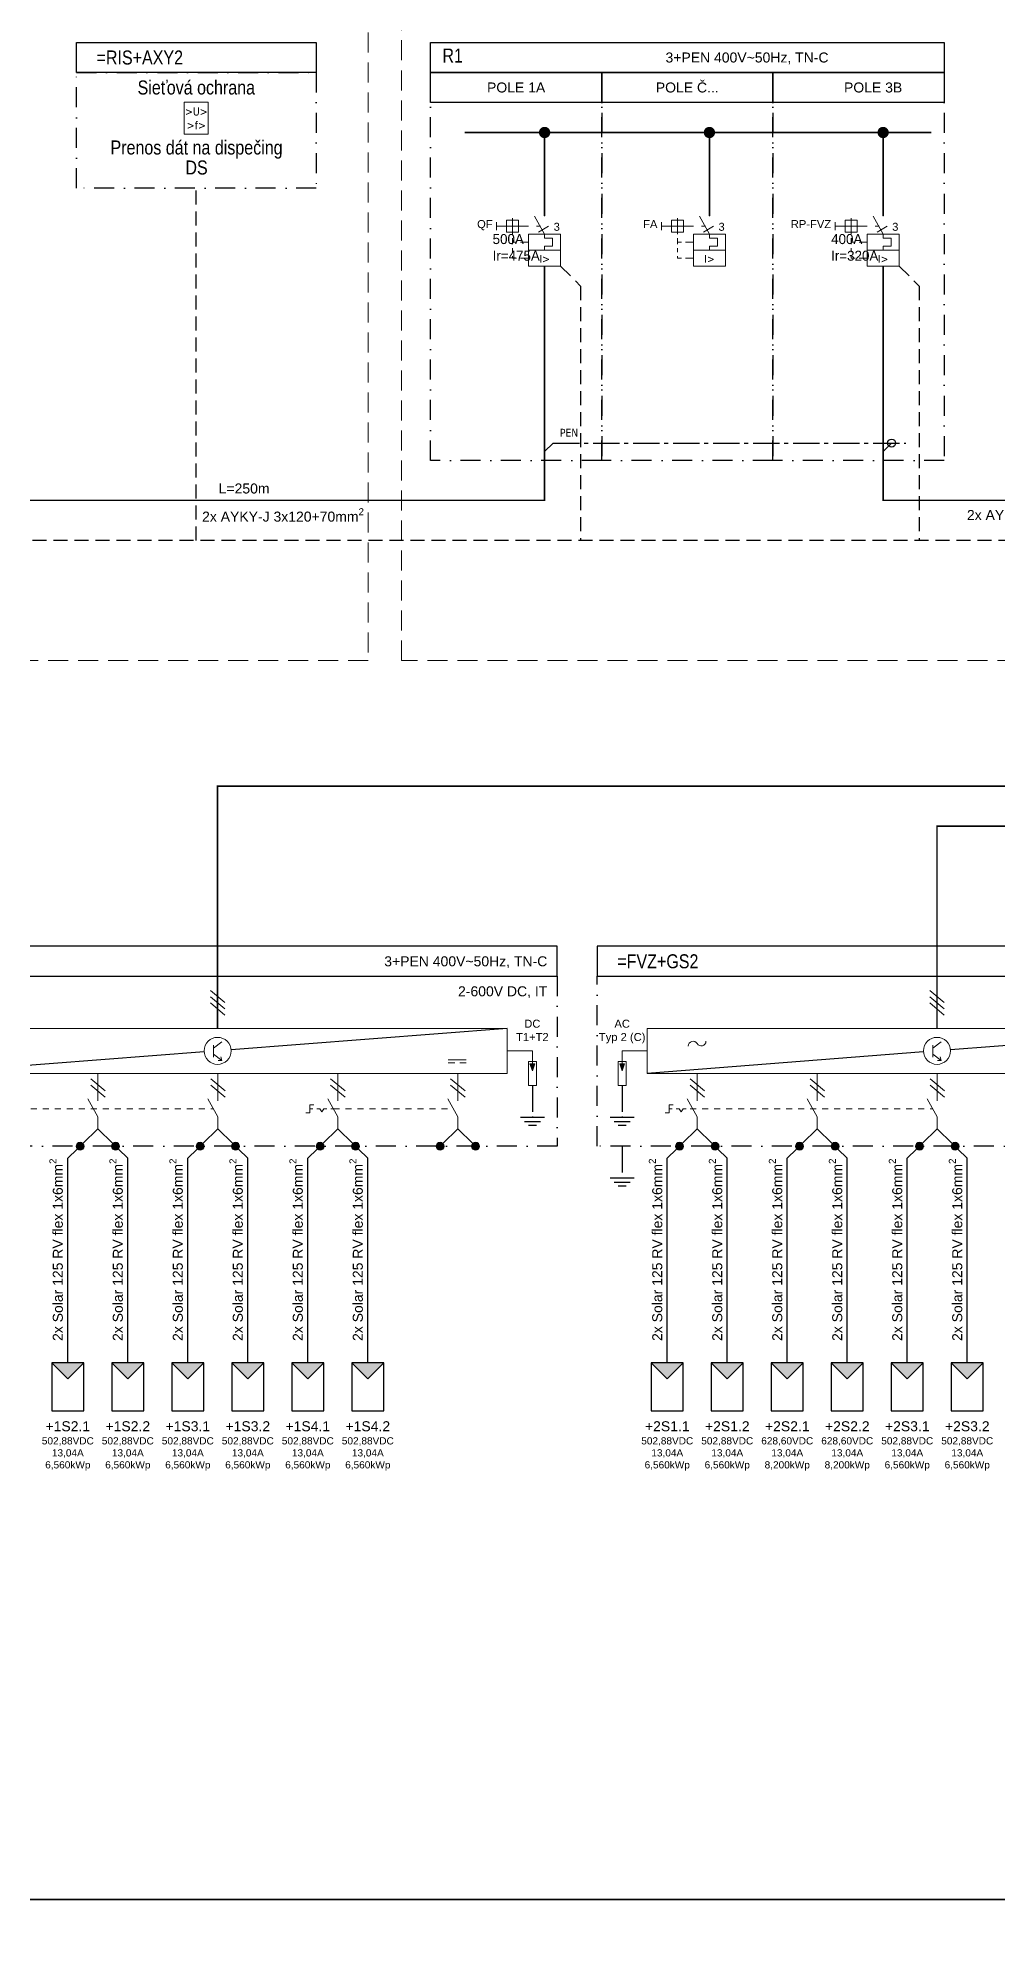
# Model space of a CAD drawing. Header units: millimetres. Extents: x -612 to 6794, y -5043 to 2163.
# Drawn here: x 196.8 to 436.7, y 1451.5 to 1924.6 of the extents above; entities that cross this region are included whole.
import ezdxf
from ezdxf.enums import TextEntityAlignment as Align

# ---------------------------------------------------------------- set-up
doc = ezdxf.new("R2018")
doc.units = ezdxf.units.MM
doc.header["$MEASUREMENT"] = 0
for name, pattern in [('EPL_DASH', [1, 0.5, -0.5]), ('EPL_DASHLONGDOT', [1, 0.66, -0.12, 0.1, -0.12]), ('ČERCHOVANÁ', [1, 0.5, -0.25, 0, -0.25]), ('ČÁRKOVANÁ', [0.75, 0.5, -0.25])]:
    doc.linetypes.add(name, pattern=pattern)
for name, color, linetype in [('10kV', 34, 'Continuous'), ('22kV', 34, 'Continuous'), ('400V', 7, 'Continuous'), ('EV-Káble', 7, 'Continuous'), ('Kable', 7, 'Continuous'), ('LEGRAND', 7, 'Continuous'), ('Pístroj_OZN', 230, 'Continuous'), ('RS', 40, 'Continuous')]:
    doc.layers.add(name, color=color, linetype=linetype)
for name, color, linetype, lineweight in [('EPLAN100', 7, 'Continuous', 50), ('EPLAN301', 7, 'Continuous', 25), ('EPLAN305', 7, 'EPL_DASH', 25), ('Prístroj', 7, 'Continuous', 13)]:
    doc.layers.add(name, color=color, linetype=linetype, lineweight=lineweight)
doc.styles.get("Standard").update_dxf_attribs({"font": 'arial.ttf'})
doc.styles.add('styl2', font='ARIALN.TTF', dxfattribs={"width": 0.85})
doc.styles.add('Tahoma', font='tahoma.ttf')

# ---------------------------------------------------------------- blocks, each defined once
blk = doc.blocks.new('Výkonový istič')
at = {"layer": 'Prístroj', "color": 0, "ltscale": 4}
for p, q in [((0, -3.5), (0, 0)), ((-8, -4), (-8, -8)), ((-2.5, -3.5), (0, -8)), ((-12, -5), (-12, -7)), ((-12, -6), (-10.5, -6)), ((-10.5, -6), (-4, -6)), ((-8, -9), (-8, -10)), ((-2, -6), (-1, -6)), ((-1.5, -7.5), (1, -6)), ((-8, -10), (-7, -10)), ((-8, -10), (-8, -10.5)), ((-8, -11.5), (-8, -12.5)), ((-8, -13.5), (-8, -14)), ((-7, -14), (-8, -14)), ((-6, -10), (-4, -10)), ((-6, -14), (-4, -14))]:
    blk.add_line(p, q, dxfattribs=at)
for points in [[(-9.5, -7.5), (-6.5, -7.5), (-6.5, -4.5), (-9.5, -4.5)], [(-4, -12), (4, -12), (4, -8), (-4, -8)], [(-4, -16), (4, -16), (4, -12), (-4, -12)]]:
    blk.add_lwpolyline(points, close=True, dxfattribs=at)
blk.add_lwpolyline([(0, -8), (0, -9), (2, -9), (2, -11), (0, -11), (0, -12)], dxfattribs=at)
at = {"lineweight": 30, "flags": 104}
blk.add_attdef('POPIS', text='', height=1.8, dxfattribs=at).set_placement((-13, -5), align=Align.TOP_RIGHT)
at = {"color": 0}
blk.add_attdef('POCET_POLOV', (2.26309, -7.17774), '', height=2, dxfattribs=at)
at = {"layer": 'Prístroj', "color": 0, "style": 'Tahoma'}
blk.add_text('I>', height=1.9629, dxfattribs=at).set_placement((0, -14.19629), align=Align.MIDDLE_CENTER)
at = {"layer": 'Pístroj_OZN'}
blk.add_attdef('OZNACENIE', text='', height=2, dxfattribs=at).set_placement((-13, -3.5), align=Align.RIGHT)

msp = doc.modelspace()

# ---------------------------------------------------------------- hatches: boundary and pattern name
at = {"layer": 'EPLAN305', "linetype": 'Continuous', "ltscale": 4}
for points in [[(200.33, 1593.29), (204.33, 1589.29), (208.33, 1593.29)], [(215.33, 1593.29), (219.33, 1589.29), (223.33, 1593.29)], [(230.33, 1593.29), (234.33, 1589.29), (238.33, 1593.29)], [(245.33, 1593.29), (249.33, 1589.29), (253.33, 1593.29)], [(260.33, 1593.29), (264.33, 1589.29), (268.33, 1593.29)], [(275.33, 1593.29), (279.33, 1589.29), (283.33, 1593.29)], [(350.19, 1593.29), (354.19, 1589.29), (358.19, 1593.29)], [(365.19, 1593.29), (369.19, 1589.29), (373.19, 1593.29)], [(380.19, 1593.29), (384.19, 1589.29), (388.19, 1593.29)], [(395.19, 1593.29), (399.19, 1589.29), (403.19, 1593.29)], [(410.19, 1593.29), (414.19, 1589.29), (418.19, 1593.29)], [(425.19, 1593.29), (429.19, 1589.29), (433.19, 1593.29)]]:
    msp.add_hatch(color=230, dxfattribs=at).paths.add_polyline_path(points, flags=0)
at = {"layer": 'EV-Káble', "transparency": 33554687}
h = msp.add_hatch(color=1, dxfattribs=at)
h.dxf.hatch_style = 1
h.paths.add_polyline_path([(208.38, 1647.46, 1), (206.38, 1647.46)])
h = msp.add_hatch(color=7, dxfattribs=at)
h.dxf.hatch_style = 1
h.paths.add_polyline_path([(206.38, 1647.46, 1), (208.38, 1647.46)])
h = msp.add_hatch(color=1, dxfattribs=at)
h.dxf.hatch_style = 1
h.paths.add_polyline_path([(217.28, 1647.46, 1), (215.28, 1647.46)])
h = msp.add_hatch(color=7, dxfattribs=at)
h.dxf.hatch_style = 1
h.paths.add_polyline_path([(215.28, 1647.46, 1), (217.28, 1647.46)])
h = msp.add_hatch(color=1, dxfattribs=at)
h.dxf.hatch_style = 1
h.paths.add_polyline_path([(238.38, 1647.46, 1), (236.38, 1647.46)])
h = msp.add_hatch(color=7, dxfattribs=at)
h.dxf.hatch_style = 1
h.paths.add_polyline_path([(236.38, 1647.46, 1), (238.38, 1647.46)])
h = msp.add_hatch(color=1, dxfattribs=at)
h.dxf.hatch_style = 1
h.paths.add_polyline_path([(247.28, 1647.46, 1), (245.28, 1647.46)])
h = msp.add_hatch(color=7, dxfattribs=at)
h.dxf.hatch_style = 1
h.paths.add_polyline_path([(245.28, 1647.46, 1), (247.28, 1647.46)])
h = msp.add_hatch(color=1, dxfattribs=at)
h.dxf.hatch_style = 1
h.paths.add_polyline_path([(268.38, 1647.46, 1), (266.38, 1647.46)])
h = msp.add_hatch(color=7, dxfattribs=at)
h.dxf.hatch_style = 1
h.paths.add_polyline_path([(266.38, 1647.46, 1), (268.38, 1647.46)])
h = msp.add_hatch(color=1, dxfattribs=at)
h.dxf.hatch_style = 1
h.paths.add_polyline_path([(277.28, 1647.46, 1), (275.28, 1647.46)])
h = msp.add_hatch(color=7, dxfattribs=at)
h.dxf.hatch_style = 1
h.paths.add_polyline_path([(275.28, 1647.46, 1), (277.28, 1647.46)])
h = msp.add_hatch(color=1, dxfattribs=at)
h.dxf.hatch_style = 1
h.paths.add_polyline_path([(298.38, 1647.46, 1), (296.38, 1647.46)])
h = msp.add_hatch(color=7, dxfattribs=at)
h.dxf.hatch_style = 1
h.paths.add_polyline_path([(296.38, 1647.46, 1), (298.38, 1647.46)])
h = msp.add_hatch(color=1, dxfattribs=at)
h.dxf.hatch_style = 1
h.paths.add_polyline_path([(307.28, 1647.46, 1), (305.28, 1647.46)])
h = msp.add_hatch(color=7, dxfattribs=at)
h.dxf.hatch_style = 1
h.paths.add_polyline_path([(305.28, 1647.46, 1), (307.28, 1647.46)])
h = msp.add_hatch(color=1, dxfattribs=at)
h.dxf.hatch_style = 1
h.paths.add_polyline_path([(358.24, 1647.46, 1), (356.24, 1647.46)])
h = msp.add_hatch(color=7, dxfattribs=at)
h.dxf.hatch_style = 1
h.paths.add_polyline_path([(356.24, 1647.46, 1), (358.24, 1647.46)])
h = msp.add_hatch(color=1, dxfattribs=at)
h.dxf.hatch_style = 1
h.paths.add_polyline_path([(367.14, 1647.46, 1), (365.14, 1647.46)])
h = msp.add_hatch(color=7, dxfattribs=at)
h.dxf.hatch_style = 1
h.paths.add_polyline_path([(365.14, 1647.46, 1), (367.14, 1647.46)])
h = msp.add_hatch(color=1, dxfattribs=at)
h.dxf.hatch_style = 1
h.paths.add_polyline_path([(388.24, 1647.46, 1), (386.24, 1647.46)])
h = msp.add_hatch(color=7, dxfattribs=at)
h.dxf.hatch_style = 1
h.paths.add_polyline_path([(386.24, 1647.46, 1), (388.24, 1647.46)])
h = msp.add_hatch(color=1, dxfattribs=at)
h.dxf.hatch_style = 1
h.paths.add_polyline_path([(397.14, 1647.46, 1), (395.14, 1647.46)])
h = msp.add_hatch(color=7, dxfattribs=at)
h.dxf.hatch_style = 1
h.paths.add_polyline_path([(395.14, 1647.46, 1), (397.14, 1647.46)])
h = msp.add_hatch(color=1, dxfattribs=at)
h.dxf.hatch_style = 1
h.paths.add_polyline_path([(418.24, 1647.46, 1), (416.24, 1647.46)])
h = msp.add_hatch(color=7, dxfattribs=at)
h.dxf.hatch_style = 1
h.paths.add_polyline_path([(416.24, 1647.46, 1), (418.24, 1647.46)])
h = msp.add_hatch(color=1, dxfattribs=at)
h.dxf.hatch_style = 1
h.paths.add_polyline_path([(427.14, 1647.46, 1), (425.14, 1647.46)])
h = msp.add_hatch(color=7, dxfattribs=at)
h.dxf.hatch_style = 1
h.paths.add_polyline_path([(425.14, 1647.46, 1), (427.14, 1647.46)])
at = {"layer": 'LEGRAND', "lineweight": 13}
for points in [[(319.86, 1668.04), (321.06, 1668.04), (320.46, 1666.34)], [(342.33, 1668.04), (343.53, 1668.04), (342.93, 1666.34)]]:
    msp.add_hatch(color=256, dxfattribs=at).paths.add_polyline_path(points, flags=0)

# ---------------------------------------------------------------- linework, layer by layer
for p, q in [((314.2, 1676.94), (245.13, 1671.58)), ((494.06, 1676.94), (424.99, 1671.58)), ((238.4, 1671.05), (169.34, 1665.69)), ((418.26, 1671.05), (349.2, 1665.69))]:
    msp.add_line(p, q)
at = {"lineweight": 13}
for p, q in [((320.46, 1671.31), (314.2, 1671.31)), ((342.93, 1671.31), (349.19, 1671.31))]:
    msp.add_line(p, q, dxfattribs=at)
at = {"linetype": 'EPL_DASH', "lineweight": 13, "ltscale": 3}
for p, q in [((180.08, 1656.83), (240.58, 1656.83)), ((270.71, 1656.83), (300.72, 1656.83)), ((359.94, 1656.83), (420.44, 1656.83))]:
    msp.add_line(p, q, dxfattribs=at)
for points in [[(-434.71, 2162.83), (960.35, 2162.83), (960.35, 1459.16), (-434.71, 1459.16)], [(-434.71, 1459.16), (960.35, 1459.16), (960.35, 755.5), (-434.71, 755.5)]]:
    msp.add_lwpolyline(points, close=True)
at = {"layer": '10kV', "color": 0, "linetype": 'ČERCHOVANÁ', "ltscale": 10}
for points in [[(295.01, 1915.89), (337.8, 1915.89), (337.8, 1818.93), (295.01, 1818.93)], [(337.8, 1915.89), (380.59, 1915.89), (380.59, 1818.93), (337.8, 1818.93)], [(380.59, 1915.89), (423.38, 1915.89), (423.38, 1818.93), (380.59, 1818.93)]]:
    msp.add_lwpolyline(points, close=True, dxfattribs=at)
at = {"layer": '22kV', "color": 0, "linetype": 'ČERCHOVANÁ', "ltscale": 10}
for points in [[(206.51, 1915.89), (266.39, 1915.89), (266.39, 1886.99), (206.51, 1886.99)], [(156.84, 1689.95), (326.7, 1689.95), (326.7, 1647.46), (156.84, 1647.46)], [(336.7, 1689.95), (506.56, 1689.95), (506.56, 1647.46), (336.7, 1647.46)]]:
    msp.add_lwpolyline(points, close=True, dxfattribs=at)
at = {"layer": '400V', "lineweight": 13}
for p, q in [((239.97, 1686.4), (243.56, 1683.39)), ((239.97, 1684.84), (243.56, 1681.83)), ((419.83, 1686.4), (423.42, 1683.39)), ((419.83, 1684.84), (423.42, 1681.83)), ((239.97, 1683.28), (243.56, 1680.27)), ((419.83, 1683.28), (423.42, 1680.27))]:
    msp.add_line(p, q, dxfattribs=at)
at = {"layer": '400V', "linetype": 'Continuous', "lineweight": 13, "ltscale": 4}
for p, q in [((242.82, 1673.56), (240.72, 1671.99)), ((240.72, 1672.74), (240.72, 1669.74)), ((242.82, 1668.91), (240.72, 1670.49)), ((422.68, 1673.56), (420.58, 1671.99)), ((420.58, 1672.74), (420.58, 1669.74)), ((422.68, 1668.91), (420.58, 1670.49)), ((242.82, 1668.91), (241.88, 1668.93)), ((242.82, 1668.91), (242.57, 1669.82)), ((299.45, 1669.09), (303.95, 1669.09)), ((299.45, 1668.34), (301.1, 1668.34)), ((303.95, 1668.34), (302.3, 1668.34)), ((422.68, 1668.91), (421.74, 1668.93)), ((422.68, 1668.91), (422.43, 1669.82))]:
    msp.add_line(p, q, dxfattribs=at)
at = {"layer": '400V', "color": 1, "linetype": 'Continuous', "lineweight": 13}
for p, q in [((211.83, 1665.69), (211.83, 1658.83)), ((241.83, 1665.69), (241.83, 1658.83)), ((271.83, 1665.69), (271.83, 1658.83)), ((301.83, 1665.69), (301.83, 1658.83)), ((361.69, 1665.69), (361.69, 1658.83)), ((391.69, 1665.69), (391.69, 1658.83)), ((421.69, 1665.69), (421.69, 1658.83))]:
    msp.add_line(p, q, dxfattribs=at)
at = {"layer": '400V', "color": 1, "lineweight": 13}
for p, q in [((210.04, 1664.32), (213.63, 1661.3)), ((210.04, 1662.75), (213.63, 1659.74)), ((240.04, 1664.32), (243.63, 1661.3)), ((240.04, 1662.75), (243.63, 1659.74)), ((270.04, 1664.32), (273.63, 1661.3)), ((270.04, 1662.75), (273.63, 1659.74)), ((300.04, 1664.32), (303.63, 1661.3)), ((300.04, 1662.75), (303.63, 1659.74)), ((359.9, 1664.32), (363.49, 1661.3)), ((359.9, 1662.75), (363.49, 1659.74)), ((389.9, 1664.32), (393.49, 1661.3)), ((389.9, 1662.75), (393.49, 1659.74)), ((419.9, 1664.32), (423.49, 1661.3)), ((419.9, 1662.75), (423.49, 1659.74))]:
    msp.add_line(p, q, dxfattribs=at)
at = {"layer": '400V', "color": 1, "linetype": 'Continuous', "lineweight": 13, "ltscale": 4}
for p, q in [((211.83, 1654.84), (209.33, 1659.34)), ((241.83, 1654.84), (239.33, 1659.34)), ((263.83, 1655.83), (264.83, 1655.83)), ((264.83, 1657.83), (264.83, 1655.83)), ((264.83, 1657.83), (265.83, 1657.83)), ((264.83, 1656.83), (265.58, 1656.83)), ((266.58, 1656.83), (267.33, 1656.83)), ((267.83, 1656.08), (267.33, 1656.83)), ((268.33, 1656.83), (267.83, 1656.08)), ((268.33, 1656.83), (269.08, 1656.83)), ((271.83, 1654.84), (269.33, 1659.34)), ((270.08, 1656.83), (270.71, 1656.83)), ((301.83, 1654.84), (299.33, 1659.34)), ((353.69, 1655.83), (354.69, 1655.83)), ((354.69, 1657.83), (354.69, 1655.83)), ((354.69, 1657.83), (355.69, 1657.83)), ((354.69, 1656.83), (355.44, 1656.83)), ((356.44, 1656.83), (357.19, 1656.83)), ((357.69, 1656.08), (357.19, 1656.83)), ((358.19, 1656.83), (357.69, 1656.08)), ((358.19, 1656.83), (358.94, 1656.83)), ((361.69, 1654.84), (359.19, 1659.34)), ((359.94, 1656.83), (360.57, 1656.83)), ((391.69, 1654.84), (389.19, 1659.34)), ((421.69, 1654.84), (419.19, 1659.34)), ((211.83, 1651.84), (211.83, 1654.84)), ((241.83, 1651.84), (241.83, 1654.84)), ((271.83, 1651.84), (271.83, 1654.84)), ((301.83, 1651.84), (301.83, 1654.84)), ((361.69, 1651.84), (361.69, 1654.84)), ((391.69, 1651.84), (391.69, 1654.84)), ((421.69, 1651.84), (421.69, 1654.84))]:
    msp.add_line(p, q, dxfattribs=at)
at = {"layer": '400V', "color": 230, "ltscale": 5}
for points in [[(206.51, 1923.39), (266.39, 1923.39), (266.39, 1915.89), (206.51, 1915.89)], [(156.84, 1689.95), (326.7, 1689.95), (326.7, 1697.45), (156.84, 1697.45)], [(336.7, 1689.95), (506.56, 1689.95), (506.56, 1697.45), (336.7, 1697.45)]]:
    msp.add_lwpolyline(points, close=True, dxfattribs=at)
at = {"layer": '400V', "ltscale": 5}
for points in [[(295.01, 1923.39), (423.38, 1923.39), (423.38, 1915.89), (295.01, 1915.89)], [(295.01, 1915.89), (337.8, 1915.89), (337.8, 1908.39), (295.01, 1908.39)], [(337.8, 1915.89), (380.59, 1915.89), (380.59, 1908.39), (337.8, 1908.39)], [(380.59, 1915.89), (423.38, 1915.89), (423.38, 1908.39), (380.59, 1908.39)]]:
    msp.add_lwpolyline(points, close=True, dxfattribs=at)
at = {"layer": '400V', "const_width": 1.29}
for points in [[(324.3, 1900.89, 1), (322.76, 1900.89, 1), (324.3, 1900.89, 0.272597)], [(324.3, 1900.89, 1), (322.76, 1900.89, 1), (324.3, 1900.89, 0.272597)], [(408.93, 1900.89, 1), (407.39, 1900.89, 1), (408.93, 1900.89, 0.272597)]]:
    msp.add_lwpolyline(points, format="xyb", dxfattribs=at)
at = {"layer": '400V', "color": 252, "const_width": 1.29}
msp.add_lwpolyline([(365.49, 1900.89, 1), (363.96, 1900.89, 1), (365.49, 1900.89, 0.272597)], format="xyb", dxfattribs=at)
at = {"layer": '400V', "const_width": 0.4, "flags": 128}
for points in [[(420.17, 1900.89), (303.52, 1900.89)], [(323.53, 1880), (323.53, 1900.89)], [(408.16, 1880), (408.16, 1900.89)], [(241.77, 1676.94), (241.77, 1737.46), (567.73, 1737.46), (567.73, 1885)], [(597.73, 1885), (597.73, 1727.46), (421.63, 1727.46), (421.63, 1676.95)], [(184.94, 1808.93), (323.53, 1808.93), (323.53, 1867.5)], [(408.16, 1867.5), (408.16, 1808.94), (467.73, 1808.93), (467.73, 1840.46)]]:
    msp.add_lwpolyline(points, dxfattribs=at)
at = {"layer": '400V', "color": 252, "const_width": 0.4, "flags": 128}
msp.add_lwpolyline([(364.73, 1880), (364.73, 1900.89)], dxfattribs=at)
at = {"layer": '400V', "linetype": 'Continuous', "lineweight": 13, "ltscale": 4}
for points in [[(169.34, 1665.69), (314.2, 1665.69), (314.2, 1676.94), (169.34, 1676.94)], [(349.2, 1665.69), (494.06, 1665.69), (494.06, 1676.94), (349.2, 1676.94)]]:
    msp.add_lwpolyline(points, close=True, dxfattribs=at)
at = {"layer": '400V', "color": 1, "linetype": 'Continuous', "lineweight": 25, "ltscale": 4}
for points in [[(208.08, 1648.15), (211.83, 1651.84)], [(215.58, 1648.15), (211.83, 1651.84)], [(238.08, 1648.15), (241.83, 1651.84)], [(245.58, 1648.15), (241.83, 1651.84)], [(268.08, 1648.15), (271.83, 1651.84)], [(275.58, 1648.15), (271.83, 1651.84)], [(298.08, 1648.15), (301.83, 1651.84)], [(305.58, 1648.15), (301.83, 1651.84)], [(357.94, 1648.15), (361.69, 1651.84)], [(365.44, 1648.15), (361.69, 1651.84)], [(387.94, 1648.15), (391.69, 1651.84)], [(395.44, 1648.15), (391.69, 1651.84)], [(417.94, 1648.15), (421.69, 1651.84)], [(425.44, 1648.15), (421.69, 1651.84)], [(204.33, 1593.29), (204.33, 1644.46), (206.67, 1646.76)], [(219.33, 1593.29), (219.33, 1644.46), (216.99, 1646.76)], [(234.33, 1593.29), (234.33, 1644.46), (236.67, 1646.76)], [(249.33, 1593.29), (249.33, 1644.46), (246.99, 1646.76)], [(264.33, 1593.29), (264.33, 1644.46), (266.67, 1646.76)], [(279.33, 1593.29), (279.33, 1644.46), (276.99, 1646.76)], [(354.19, 1593.29), (354.19, 1644.46), (356.53, 1646.76)], [(369.19, 1593.29), (369.19, 1644.46), (366.85, 1646.76)], [(384.19, 1593.29), (384.19, 1644.46), (386.53, 1646.76)], [(399.19, 1593.29), (399.19, 1644.46), (396.85, 1646.76)], [(414.19, 1593.29), (414.19, 1644.46), (416.53, 1646.76)], [(429.19, 1593.29), (429.19, 1644.46), (426.85, 1646.76)]]:
    msp.add_lwpolyline(points, dxfattribs=at)
at = {"layer": '400V', "linetype": 'Continuous', "lineweight": 13, "ltscale": 4}
for centre in [(241.77, 1671.31), (421.63, 1671.31)]:
    msp.add_circle(centre, 3.38, dxfattribs=at)
for centre, radius, start, end in [((360.65, 1672.51), 1.2, 30, 180), ((362.7, 1673.7), 1.16, 210, 0)]:
    msp.add_arc(centre, radius, start, end, dxfattribs=at)
at = {"layer": 'EPLAN100', "color": 94, "linetype": 'EPL_DASHLONGDOT', "lineweight": 30, "ltscale": 10, "true_color": 0x00a800}
for p, q in [((320.46, 1662.69), (320.46, 1654.69)), ((342.93, 1662.69), (342.93, 1654.69)), ((323.46, 1654.69), (317.46, 1654.69)), ((318.46, 1653.69), (322.46, 1653.69)), ((321.46, 1652.69), (319.46, 1652.69)), ((345.93, 1654.69), (339.93, 1654.69)), ((340.93, 1653.69), (344.93, 1653.69)), ((343.93, 1652.69), (341.93, 1652.69)), ((342.93, 1647.46), (342.93, 1639.46)), ((345.93, 1639.46), (339.93, 1639.46)), ((340.93, 1638.46), (344.93, 1638.46)), ((343.93, 1637.46), (341.93, 1637.46))]:
    msp.add_line(p, q, dxfattribs=at)
msp.add_lwpolyline([(323.53, 1821.14), (325.65, 1823.26), (413.8, 1823.26)], dxfattribs=at)
at = {"layer": 'EPLAN100', "color": 94, "linetype": 'EPL_DASHLONGDOT', "lineweight": 30, "ltscale": 5, "true_color": 0x00a800}
msp.add_lwpolyline([(408.16, 1821.14), (410.28, 1823.26)], dxfattribs=at)
at = {"layer": 'EPLAN301', "color": 94, "ltscale": 4, "true_color": 0x00a800}
msp.add_circle((410.28, 1823.26), 1, dxfattribs=at)
at = {"layer": 'EPLAN305', "color": 230, "linetype": 'Continuous', "ltscale": 4}
for points in [[(200.33, 1593.29), (204.33, 1589.29), (208.33, 1593.29)], [(200.33, 1581.29), (208.33, 1581.29), (208.33, 1593.29), (200.33, 1593.29)], [(215.33, 1593.29), (219.33, 1589.29), (223.33, 1593.29)], [(215.33, 1581.29), (223.33, 1581.29), (223.33, 1593.29), (215.33, 1593.29)], [(230.33, 1593.29), (234.33, 1589.29), (238.33, 1593.29)], [(230.33, 1581.29), (238.33, 1581.29), (238.33, 1593.29), (230.33, 1593.29)], [(245.33, 1593.29), (249.33, 1589.29), (253.33, 1593.29)], [(245.33, 1581.29), (253.33, 1581.29), (253.33, 1593.29), (245.33, 1593.29)], [(260.33, 1593.29), (264.33, 1589.29), (268.33, 1593.29)], [(260.33, 1581.29), (268.33, 1581.29), (268.33, 1593.29), (260.33, 1593.29)], [(275.33, 1593.29), (279.33, 1589.29), (283.33, 1593.29)], [(275.33, 1581.29), (283.33, 1581.29), (283.33, 1593.29), (275.33, 1593.29)], [(350.19, 1593.29), (354.19, 1589.29), (358.19, 1593.29)], [(350.19, 1581.29), (358.19, 1581.29), (358.19, 1593.29), (350.19, 1593.29)], [(365.19, 1593.29), (369.19, 1589.29), (373.19, 1593.29)], [(365.19, 1581.29), (373.19, 1581.29), (373.19, 1593.29), (365.19, 1593.29)], [(380.19, 1593.29), (384.19, 1589.29), (388.19, 1593.29)], [(380.19, 1581.29), (388.19, 1581.29), (388.19, 1593.29), (380.19, 1593.29)], [(395.19, 1593.29), (399.19, 1589.29), (403.19, 1593.29)], [(395.19, 1581.29), (403.19, 1581.29), (403.19, 1593.29), (395.19, 1593.29)], [(410.19, 1593.29), (414.19, 1589.29), (418.19, 1593.29)], [(410.19, 1581.29), (418.19, 1581.29), (418.19, 1593.29), (410.19, 1593.29)], [(425.19, 1593.29), (429.19, 1589.29), (433.19, 1593.29)], [(425.19, 1581.29), (433.19, 1581.29), (433.19, 1593.29), (425.19, 1593.29)]]:
    msp.add_lwpolyline(points, close=True, dxfattribs=at)
at = {"layer": 'EV-Káble', "color": 1, "lineweight": 13}
for p, q in [((208.38, 1647.46), (206.38, 1647.46)), ((217.28, 1647.46), (215.28, 1647.46)), ((238.38, 1647.46), (236.38, 1647.46)), ((247.28, 1647.46), (245.28, 1647.46)), ((268.38, 1647.46), (266.38, 1647.46)), ((277.28, 1647.46), (275.28, 1647.46)), ((298.38, 1647.46), (296.38, 1647.46)), ((307.28, 1647.46), (305.28, 1647.46)), ((358.24, 1647.46), (356.24, 1647.46)), ((367.14, 1647.46), (365.14, 1647.46)), ((388.24, 1647.46), (386.24, 1647.46)), ((397.14, 1647.46), (395.14, 1647.46)), ((418.24, 1647.46), (416.24, 1647.46)), ((427.14, 1647.46), (425.14, 1647.46))]:
    msp.add_line(p, q, dxfattribs=at)
at = {"layer": 'LEGRAND', "lineweight": 13}
for p, q in [((320.46, 1671.31), (320.46, 1667.85)), ((342.93, 1671.31), (342.93, 1667.85))]:
    msp.add_line(p, q, dxfattribs=at)
for points in [[(319.46, 1662.69), (321.46, 1662.69), (321.46, 1668.69), (319.46, 1668.69)], [(319.86, 1668.04), (321.06, 1668.04), (320.46, 1666.34)], [(341.93, 1662.69), (343.93, 1662.69), (343.93, 1668.69), (341.93, 1668.69)], [(342.33, 1668.04), (343.53, 1668.04), (342.93, 1666.34)]]:
    msp.add_lwpolyline(points, close=True, dxfattribs=at)
at = {"layer": 'LEGRAND', "color": 1, "lineweight": 13}
for centre in [(207.38, 1647.46), (216.28, 1647.46), (237.38, 1647.46), (246.28, 1647.46), (267.38, 1647.46), (276.28, 1647.46), (297.38, 1647.46), (306.28, 1647.46), (357.24, 1647.46), (366.14, 1647.46), (387.24, 1647.46), (396.14, 1647.46), (417.24, 1647.46), (426.14, 1647.46)]:
    msp.add_circle(centre, 1, dxfattribs=at)
at = {"layer": 'Prístroj', "color": 253, "linetype": 'ČÁRKOVANÁ', "ltscale": 10}
for points in [[(-219.56, 1933.39), (279.41, 1933.39), (279.41, 1768.93), (134.69, 1768.93), (134.69, 1707.45), (79.69, 1707.45), (79.69, 1768.93), (-219.56, 1768.93)], [(287.78, 1933.39), (830.29, 1933.39), (830.29, 1768.93), (786.75, 1768.93), (786.75, 1768.93), (786.75, 1768.93), (786.75, 1768.93), (287.78, 1768.93)]]:
    msp.add_lwpolyline(points, close=True, dxfattribs=at)
at = {"layer": 'Prístroj', "color": 0, "linetype": 'Continuous', "ltscale": 4}
msp.add_lwpolyline([(233.45, 1900.47), (239.45, 1900.47), (239.45, 1908.47), (233.45, 1908.47)], close=True, dxfattribs=at)
at = {"layer": 'RS', "linetype": 'ČÁRKOVANÁ', "ltscale": 7}
for points in [[(236.45, 1798.93), (236.45, 1886.99)], [(327.53, 1867.5), (332.53, 1862.5), (332.53, 1798.93)], [(412.16, 1867.5), (417.16, 1862.5), (417.16, 1798.93)], [(487.73, 1798.93), (-27.42, 1798.93), (-47.42, 1818.93)]]:
    msp.add_lwpolyline(points, dxfattribs=at)

# ---------------------------------------------------------------- block references
at = {"layer": 'Prístroj'}
ref = msp.add_blockref('Výkonový istič', (323.53, 1883.5), dxfattribs=at)
ref.add_attrib('POCET_POLOV', '3', (325.79, 1876.32), dxfattribs={"layer": '0', "height": 2})
ref.add_attrib('OZNACENIE', 'QF', dxfattribs={"layer": 'Pístroj_OZN', "height": 2}).set_placement((310.53, 1877), align=Align.RIGHT)
lines = msp.add_mtext('500A\\PIr=475A', dxfattribs={"layer": '0', "insert": (310.53, 1875.5), "char_height": 2.5, "attachment_point": 1})
ref.add_attrib('POPIS', '', (310.53, 1875.5), dxfattribs={"flags": 104}).embed_mtext(lines)
at = {"layer": 'Prístroj', "color": 252}
ref = msp.add_blockref('Výkonový istič', (364.73, 1883.5), dxfattribs=at)
ref.add_attrib('POCET_POLOV', '3', (366.99, 1876.32), dxfattribs={"layer": '0', "color": 252, "height": 2})
ref.add_attrib('OZNACENIE', 'FA', dxfattribs={"layer": 'Pístroj_OZN', "color": 252, "height": 2}).set_placement((351.73, 1877), align=Align.RIGHT)
at = {"layer": 'Prístroj'}
ref = msp.add_blockref('Výkonový istič', (408.16, 1883.5), dxfattribs=at)
ref.add_attrib('POCET_POLOV', '3', (410.42, 1876.32), dxfattribs={"layer": '0', "height": 2})
ref.add_attrib('OZNACENIE', 'RP-FVZ', dxfattribs={"layer": 'Pístroj_OZN', "height": 2}).set_placement((395.16, 1877), align=Align.RIGHT)
lines = msp.add_mtext('400A\\PIr=320A', dxfattribs={"layer": '0', "insert": (395.16, 1875.5), "char_height": 2.5, "attachment_point": 1})
ref.add_attrib('POPIS', '', (395.16, 1875.5), dxfattribs={"flags": 104}).embed_mtext(lines)

# ---------------------------------------------------------------- texts
at = {"layer": '22kV', "color": 230, "style": 'styl2'}
for s, p in [('=RIS+AXY2', (211.51, 1919.64)), ('=FVZ+GS2', (341.7, 1693.7))]:
    msp.add_text(s, height=3.5, dxfattribs=at).set_placement(p, align=Align.MIDDLE_LEFT)
at = {"layer": '22kV', "color": 0, "style": 'styl2'}
msp.add_text('R1', height=3.5, dxfattribs=at).set_placement((297.97, 1920.13), align=Align.MIDDLE_LEFT)
at = {"layer": '22kV', "color": 0}
for s, p in [('POLE 1A', (316.41, 1912.14)), ('POLE Č...', (359.19, 1912.14)), ('POLE 3B', (405.66, 1912.14))]:
    msp.add_text(s, height=2.5, dxfattribs=at).set_placement(p, align=Align.MIDDLE_CENTER)
at = {"layer": '400V', "color": 251, "lineweight": 13}
for s, p in [('3+PEN 400V~50Hz, TN-C', (394.51, 1919.64)), ('3+PEN 400V~50Hz, TN-C', (324.2, 1693.7)), ('2-600V DC, IT', (324.2, 1686.2))]:
    msp.add_text(s, height=2.5, dxfattribs=at).set_placement(p, align=Align.MIDDLE_RIGHT)
at = {"layer": '400V', "style": 'styl2'}
for s, p in [('Sieťová ochrana', (236.45, 1912.14)), ('Prenos dát na dispečing', (236.51, 1897.14)), ('DS', (236.51, 1892.14))]:
    msp.add_text(s, height=3.5, dxfattribs=at).set_placement(p, align=Align.MIDDLE_CENTER)
at = {"layer": '400V', "linetype": 'Continuous', "char_height": 2, "width": 13.7015, "attachment_point": 2}
for s, insert in [('\\pxqc;DC\\PT1+T2', (320.46, 1679.1)), ('\\pxqc;AC\\PTyp 2 (C)', (342.92, 1679.1)), ('\\pxqc;{\\H0.9x;502,88VDC\\P13,04A\\P6,560kWp}', (204.33, 1574.72)), ('\\pxqc;{\\H0.9x;502,88VDC\\P13,04A\\P6,560kWp}', (219.33, 1574.72)), ('\\pxqc;{\\H0.9x;502,88VDC\\P13,04A\\P6,560kWp}', (234.33, 1574.72)), ('\\pxqc;{\\H0.9x;502,88VDC\\P13,04A\\P6,560kWp}', (249.33, 1574.72)), ('\\pxqc;{\\H0.9x;502,88VDC\\P13,04A\\P6,560kWp}', (264.33, 1574.72)), ('\\pxqc;{\\H0.9x;502,88VDC\\P13,04A\\P6,560kWp}', (279.33, 1574.72)), ('\\pxqc;{\\H0.9x;502,88VDC\\P13,04A\\P6,560kWp}', (354.19, 1574.72)), ('\\pxqc;{\\H0.9x;502,88VDC\\P13,04A\\P6,560kWp}', (369.19, 1574.72)), ('\\pxqc;{\\H0.9x;628,60VDC\\P13,04A\\P8,200kWp}', (384.19, 1574.72)), ('\\pxqc;{\\H0.9x;628,60VDC\\P13,04A\\P8,200kWp}', (399.19, 1574.72)), ('\\pxqc;{\\H0.9x;502,88VDC\\P13,04A\\P6,560kWp}', (414.19, 1574.72)), ('\\pxqc;{\\H0.9x;502,88VDC\\P13,04A\\P6,560kWp}', (429.19, 1574.72))]:
    msp.add_mtext(s, dxfattribs=dict(at, insert=insert))
at = {"layer": '400V', "color": 230, "linetype": 'Continuous', "char_height": 2, "width": 13.7015, "attachment_point": 2}
for s, insert in [('\\pxqc;{\\H1.25x;+1S2.1}', (204.33, 1578.72)), ('\\pxqc;{\\H1.25x;+1S2.2}', (219.33, 1578.72)), ('\\pxqc;{\\H1.25x;+1S3.1}', (234.33, 1578.72)), ('\\pxqc;{\\H1.25x;+1S3.2}', (249.33, 1578.72)), ('\\pxqc;{\\H1.25x;+1S4.1}', (264.33, 1578.72)), ('\\pxqc;{\\H1.25x;+1S4.2}', (279.33, 1578.72)), ('\\pxqc;{\\H1.25x;+2S1.1}', (354.19, 1578.72)), ('\\pxqc;{\\H1.25x;+2S1.2}', (369.19, 1578.72)), ('\\pxqc;{\\H1.25x;+2S2.1}', (384.19, 1578.72)), ('\\pxqc;{\\H1.25x;+2S2.2}', (399.19, 1578.72)), ('\\pxqc;{\\H1.25x;+2S3.1}', (414.19, 1578.72)), ('\\pxqc;{\\H1.25x;+2S3.2}', (429.19, 1578.72))]:
    msp.add_mtext(s, dxfattribs=dict(at, insert=insert))
at = {"layer": 'EPLAN100', "color": 94, "linetype": 'EPL_DASHLONGDOT', "lineweight": 30, "ltscale": 5, "true_color": 0x00a800, "style": 'Tahoma'}
msp.add_text('PEN', height=1.963, dxfattribs=at).set_placement((329.65, 1824.26), align=Align.BOTTOM_CENTER)
at = {"layer": 'Kable', "color": 230, "linetype": 'Continuous', "char_height": 2.5, "width": 45.6568, "attachment_point": 8}
for s, insert in [('\\A1;{\\C256;L=250m}', (248.4, 1810.61)), ('\\A1;\\pxqc;2x AYKY-J 3x120+70mm{\\H0.7x;\\S2^ ;}', (449.34, 1803.98)), ('\\A1;\\pxqc;{\\C256;2x AYKY-J 3x120+70mm\\H0.7x;\\S2^ ;}', (258.13, 1803.58))]:
    msp.add_mtext(s, dxfattribs=dict(at, insert=insert))
at = {"layer": 'Kable', "linetype": 'Continuous', "char_height": 2.5, "width": 58.5987, "attachment_point": 8, "rotation": 90}
for insert in [(203.11, 1621.59), (218.11, 1621.59), (233.11, 1621.59), (248.11, 1621.59), (263.11, 1621.59), (278.11, 1621.59), (352.97, 1621.59), (367.97, 1621.59), (382.97, 1621.59), (397.97, 1621.59), (412.97, 1621.59), (427.97, 1621.59)]:
    msp.add_mtext('\\A1;2x Solar 125 RV flex 1x6mm{\\H0.7x;\\S2^ ;}', dxfattribs=dict(at, insert=insert))
at = {"layer": 'Prístroj', "style": 'Tahoma'}
for s, p in [('>U>', (236.45, 1906.14)), ('>f>', (236.45, 1902.7))]:
    msp.add_text(s, height=2, dxfattribs=at).set_placement(p, align=Align.MIDDLE_CENTER)

doc.saveas('drawing.dxf')
